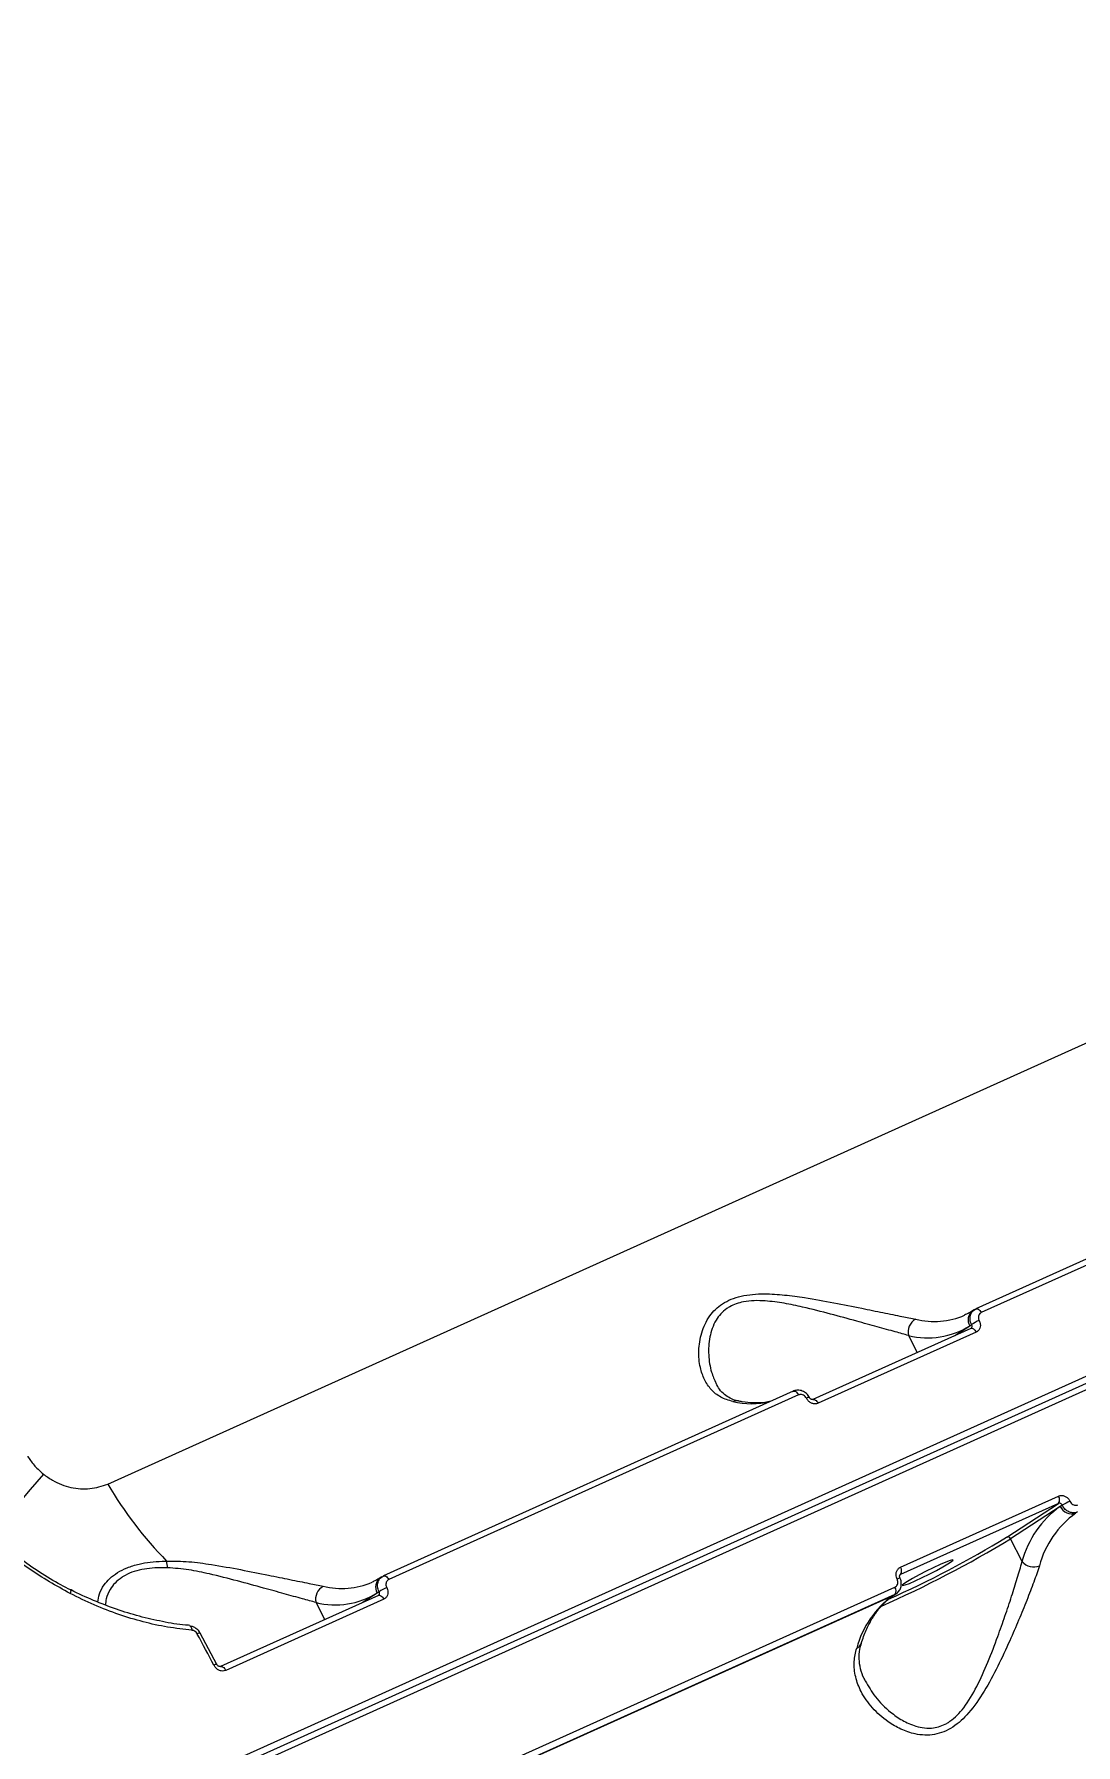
# Model space of a CAD drawing. Header units: millimetres. Extents: x -8422 to 28150, y -6982 to 5510.
# Drawn here: x 21549.6 to 21714.2, y 1409.6 to 1680.1 of the extents above; entities that cross this region are included whole.
import ezdxf

# ---------------------------------------------------------------- set-up
doc = ezdxf.new("R2010")
doc.units = ezdxf.units.MM
for name, color, linetype in [('DIKOM_ОБЪЕКТ', 7, 'Continuous'), ('DIKOM_РАЗМЕР_ЗОНА', 7, 'Continuous'), ('DIKOM_РАЗМЕР_ОБЪЕКТА', 7, 'Continuous')]:
    doc.layers.add(name, color=color, linetype=linetype)
doc.styles.add('style1', font='arial.ttf', dxfattribs={"width": 0.8})
doc.dimstyles.new('1-50', dxfattribs={"dimtxt": 300, "dimasz": 200, "dimexe": 100, "dimexo": 0, "dimgap": 100, "dimtad": 1, "dimdec": 0, "dimtxsty": 'style1', "dimcen": 0, "dimclrd": 7, "dimclre": 7, "dimadec": 1, "dimazin": 2, "dimtfac": 1, "dimtdec": 0, "dimtmove": 1, "dimatfit": 3, "dimfxl": 0, "dimlwd": 25, "dimlwe": 18, "dimarcsym": 0})

# ---------------------------------------------------------------- blocks, each defined once
blk = doc.blocks.new('*D15')
at = {"layer": 'Defpoints', "color": 0, "transparency": 16777216}
for p in [(19380.28, 3651.45), (27070.13, 3651.45), (15204.41, -3115.19)]:
    blk.add_point(p, dxfattribs=at)
at = {"layer": 'DIKOM_РАЗМЕР_ОБЪЕКТА', "color": 7, "lineweight": 18, "transparency": 16777216}
for p, q in [((19380.28, 3651.45), (27170.13, 3651.45)), ((15204.41, -3115.19), (27170.13, -3115.19))]:
    blk.add_line(p, q, dxfattribs=at)
at = {"layer": 'DIKOM_РАЗМЕР_ОБЪЕКТА', "color": 7, "lineweight": 25, "transparency": 16777216}
blk.add_line((27070.13, -2915.19), (27070.13, 3451.45), dxfattribs=at)
at = {"layer": 'DIKOM_РАЗМЕР_ОБЪЕКТА', "color": 7, "transparency": 16777216}
for points in [[(27036.8, 3451.45), (27103.47, 3451.45), (27070.13, 3651.45)], [(27036.8, -2915.19), (27103.47, -2915.19), (27070.13, -3115.19)]]:
    blk.add_solid(points, dxfattribs=at)
at = {"layer": 'DIKOM_РАЗМЕР_ОБЪЕКТА', "color": 0, "transparency": 16777216, "insert": (26816.96, -135.25), "char_height": 300, "attachment_point": 5, "rotation": 90, "style": 'style1'}
blk.add_mtext('6750', dxfattribs=at)
blk = doc.blocks.new('*D14')
at = {"layer": 'Defpoints', "color": 0, "transparency": 16777216}
for p in [(20684.73, 5148.63), (28049.7, 5148.63), (14575.76, -5055.5)]:
    blk.add_point(p, dxfattribs=at)
at = {"layer": 'DIKOM_РАЗМЕР_ЗОНА', "color": 7, "lineweight": 18, "transparency": 16777216}
for p, q in [((20684.73, 5148.63), (28149.7, 5148.63)), ((14575.76, -5055.5), (28149.7, -5055.5))]:
    blk.add_line(p, q, dxfattribs=at)
at = {"layer": 'DIKOM_РАЗМЕР_ЗОНА', "color": 7, "lineweight": 25, "transparency": 16777216}
blk.add_line((28049.7, -4855.5), (28049.7, 4948.63), dxfattribs=at)
at = {"layer": 'DIKOM_РАЗМЕР_ЗОНА', "color": 7, "transparency": 16777216}
for points in [[(28016.36, 4948.63), (28083.03, 4948.63), (28049.7, 5148.63)], [(28016.36, -4855.5), (28083.03, -4855.5), (28049.7, -5055.5)]]:
    blk.add_solid(points, dxfattribs=at)
at = {"layer": 'DIKOM_РАЗМЕР_ЗОНА', "color": 0, "transparency": 16777216, "insert": (27796.52, -63.59), "char_height": 300, "attachment_point": 5, "rotation": 90, "style": 'style1'}
blk.add_mtext('10200', dxfattribs=at)
blk = doc.blocks.new('*D13')
at = {"layer": 'Defpoints', "color": 0, "transparency": 16777216}
for p in [(10490, 1785.06), (25983.09, 460.53), (10490, -6882.5)]:
    blk.add_point(p, dxfattribs=at)
at = {"layer": 'DIKOM_РАЗМЕР_ЗОНА', "color": 7, "lineweight": 18, "transparency": 16777216}
for p, q in [((10490, 1785.06), (10490, -6982.5)), ((25983.09, 460.53), (25983.09, -6982.5))]:
    blk.add_line(p, q, dxfattribs=at)
at = {"layer": 'DIKOM_РАЗМЕР_ЗОНА', "color": 7, "lineweight": 25, "transparency": 16777216}
blk.add_line((25783.09, -6882.5), (10690, -6882.5), dxfattribs=at)
at = {"layer": 'DIKOM_РАЗМЕР_ЗОНА', "color": 7, "transparency": 16777216}
for points in [[(10690, -6849.17), (10690, -6915.83), (10490, -6882.5)], [(25783.09, -6849.17), (25783.09, -6915.83), (25983.09, -6882.5)]]:
    blk.add_solid(points, dxfattribs=at)
at = {"layer": 'DIKOM_РАЗМЕР_ЗОНА', "color": 0, "transparency": 16777216, "insert": (18236.55, -6629.33), "char_height": 300, "attachment_point": 5, "style": 'style1'}
blk.add_mtext('15500', dxfattribs=at)

msp = doc.modelspace()

# ---------------------------------------------------------------- linework, layer by layer
at = {"layer": 'DIKOM_ОБЪЕКТ', "color": 7, "linetype": 'Continuous', "lineweight": 15}
for p, q in [((21561.2, 1450.87), (21834.39, 1573.99)), ((21550.11, 1393.24), (21927.9, 1563.5)), ((21927.95, 1562.35), (21550.16, 1392.08)), ((21928.8, 1561.72), (21551.01, 1391.45)), ((21763.24, 1507.76), (21698.46, 1478.56)), ((21764.07, 1507.17), (21699.29, 1477.97)), ((21698.22, 1478.44), (21697.93, 1478.25)), ((21698.24, 1478.41), (21698.42, 1478.54)), ((21698.42, 1478.54), (21698.46, 1478.56)), ((21697.67, 1475.48), (21672.69, 1464.23)), ((21698.5, 1474.89), (21673.52, 1463.63)), ((21687.8, 1474.35), (21689.16, 1471.65)), ((21695.11, 1474.33), (21697.47, 1475.87)), ((21697.47, 1475.87), (21697.77, 1476.07)), ((21697.68, 1475.49), (21697.66, 1475.48)), ((21669.58, 1465.55), (21604.79, 1436.35)), ((21670.41, 1464.96), (21605.62, 1435.76)), ((21669.57, 1465.54), (21669.58, 1465.55)), ((21711.5, 1447.82), (21686.52, 1436.56)), ((21686.53, 1437.71), (21711.5, 1448.97)), ((21703.32, 1442.48), (21711.5, 1447.82)), ((21711.79, 1447.34), (21703.93, 1442.21)), ((21712.09, 1447.54), (21711.79, 1447.34)), ((21705.74, 1438.6), (21703.93, 1442.21)), ((21604.56, 1436.22), (21604.27, 1436.03)), ((21604.57, 1436.2), (21604.75, 1436.33)), ((21604.75, 1436.33), (21604.79, 1436.35)), ((21686.52, 1436.56), (21686.47, 1436.53)), ((21686.52, 1436.56), (21686.48, 1436.53)), ((21555.3, 1434.1), (21555.3, 1434.1)), ((21601.44, 1432.12), (21603.8, 1433.65)), ((21603.8, 1433.65), (21604.11, 1433.85)), ((21685.65, 1433.43), (21620.86, 1404.23)), ((21620.87, 1405.37), (21685.66, 1434.57)), ((21685.36, 1433.24), (21685.65, 1433.43)), ((21685.56, 1433.35), (21685.36, 1433.24)), ((21685.56, 1433.35), (21685.85, 1433.54)), ((21685.83, 1433.56), (21685.65, 1433.43)), ((21604, 1433.27), (21579.02, 1422.01)), ((21604.83, 1432.67), (21579.85, 1421.41)), ((21594.13, 1432.14), (21595.49, 1429.43)), ((21604.01, 1433.28), (21603.99, 1433.27)), ((21620.57, 1404.04), (21685.36, 1433.24)), ((21574.18, 1428.52), (21573.99, 1428.54)), ((21578.45, 1422.36), (21575.83, 1427.3))]:
    msp.add_line(p, q, dxfattribs=at)
at = {"layer": 'DIKOM_ОБЪЕКТ', "color": 7, "linetype": 'Continuous', "lineweight": 15, "flags": 128}
for points in [[(21698.46, 1478.56), (21698.51, 1478.58), (21698.62, 1478.59), (21698.73, 1478.56), (21698.85, 1478.49), (21698.97, 1478.4), (21699.08, 1478.28), (21699.19, 1478.14), (21699.29, 1477.97)], [(21697.67, 1475.48), (21697.72, 1475.5), (21697.83, 1475.5), (21697.94, 1475.47), (21698.06, 1475.41), (21698.18, 1475.32), (21698.29, 1475.19), (21698.4, 1475.05), (21698.5, 1474.89)], [(21669.58, 1465.55), (21669.63, 1465.57), (21669.74, 1465.57), (21669.85, 1465.54), (21669.97, 1465.48), (21670.09, 1465.38), (21670.2, 1465.26), (21670.31, 1465.12), (21670.41, 1464.96)], [(21672.69, 1464.23), (21672.74, 1464.24), (21672.85, 1464.25), (21672.96, 1464.22), (21673.08, 1464.15), (21673.2, 1464.06), (21673.32, 1463.94), (21673.42, 1463.79), (21673.52, 1463.63)], [(21551.03, 1452.45), (21548.96, 1450.01), (21547.05, 1447.76), (21545.32, 1445.73), (21543.8, 1443.93), (21542.72, 1442.65)], [(21688.86, 1435.57), (21689.93, 1436.07), (21691.07, 1436.63), (21692.2, 1437.21), (21693.21, 1437.76), (21694.03, 1438.23), (21694.58, 1438.6), (21694.84, 1438.82), (21694.77, 1438.89), (21694.38, 1438.79), (21693.7, 1438.53), (21692.79, 1438.13), (21691.72, 1437.63), (21690.58, 1437.07), (21689.46, 1436.49), (21688.45, 1435.94), (21687.63, 1435.47), (21687.07, 1435.1), (21686.82, 1434.88), (21686.89, 1434.81), (21687.28, 1434.92), (21687.95, 1435.17), (21688.86, 1435.57)], [(21604.79, 1436.35), (21604.85, 1436.37), (21604.95, 1436.37), (21605.06, 1436.34), (21605.18, 1436.28), (21605.3, 1436.18), (21605.42, 1436.06), (21605.52, 1435.92), (21605.62, 1435.76)], [(21555.3, 1434.1), (21555.33, 1434.08), (21555.35, 1434.03), (21555.35, 1433.95), (21555.33, 1433.84), (21555.3, 1433.71), (21555.25, 1433.57)], [(21604, 1433.27), (21604.05, 1433.29), (21604.16, 1433.29), (21604.27, 1433.26), (21604.39, 1433.2), (21604.51, 1433.1), (21604.63, 1432.98), (21604.73, 1432.83), (21604.83, 1432.67)], [(21574.18, 1428.41), (21574.21, 1428.41), (21574.28, 1428.37), (21574.35, 1428.3), (21574.41, 1428.2), (21574.45, 1428.07), (21574.49, 1427.92), (21574.51, 1427.75)], [(21577.99, 1422.21), (21577.66, 1422.83), (21577.33, 1423.45), (21577, 1424.07), (21576.68, 1424.69), (21576.35, 1425.31), (21576.02, 1425.92), (21575.69, 1426.54), (21575.36, 1427.16)], [(21579.02, 1422.01), (21579.08, 1422.03), (21579.18, 1422.03), (21579.29, 1422), (21579.41, 1421.94), (21579.53, 1421.84), (21579.65, 1421.72), (21579.76, 1421.58), (21579.85, 1421.41)]]:
    msp.add_lwpolyline(points, dxfattribs=at)
at = {"layer": 'DIKOM_ОБЪЕКТ', "color": 7, "linetype": 'Continuous', "lineweight": 15}
for centre, radius, start, end in [((21690.01, 1474.91), 2.28, 118.3964, 194.0849), ((21691.84, 1488.75), 12.19, 256.1629, 293.3263), ((21699.02, 1476.8), 1.81, 126.8977, 210.848), ((21701.99, 1469.93), 7.45, 113.9113, 124.4945), ((21690.85, 1486.5), 12.52, 255.9216, 301.9072), ((21660.62, 1462.66), 1.36, 78.7393, 115.0544), ((21662.98, 1476.75), 13.18, 257.1176, 282.7722), ((21672.14, 1463.71), 0.864, 91.216, 124.0327), ((21615.42, 1482.69), 62.87, 210.4075, 224.4004), ((21720.99, 1434.51), 15.79, 125.6801, 165.0034), ((21710.71, 1448.4), 0.982, 324.0903, 35.4804), ((21713.59, 1448.11), 1.96, 203.1698, 289.3708), ((21721.83, 1429.15), 20.81, 114.1369, 117.9187), ((21723.01, 1434.04), 15.04, 125.6771, 165.0046), ((21608.83, 1599.52), 183.82, 293.9491, 301.1555), ((21614.54, 1588.54), 170.92, 294.2092, 301.2898), ((21703.48, 1442.02), 0.491, 23.1727, 109.361), ((21564.26, 1437.32), 6.4, 2.8458, 12.4335), ((21605.36, 1434.58), 1.81, 126.8848, 210.8606), ((21687.06, 1433.84), 2.25, 105.6821, 118.0334), ((21685.73, 1437.14), 0.982, 324.0909, 35.4798), ((21707.59, 1440.25), 2.48, 221.7207, 291.0883), ((21596.34, 1432.69), 2.28, 118.4099, 194.0714), ((21597.18, 1444.29), 12.53, 255.9218, 301.9066), ((21598.18, 1446.54), 12.19, 256.1632, 293.3255), ((21608.32, 1427.72), 7.44, 113.9075, 124.5032), ((21684.86, 1434), 0.978, 323.9939, 35.3352), ((21694.13, 1421.03), 15.04, 125.68, 165.0018), ((21575.81, 1426.52), 0.782, 88.603, 125.068), ((21679.13, 1426.09), 1.27, 291.993, 340.8382), ((21578.46, 1421.51), 0.853, 90.9212, 124.204)]:
    msp.add_arc(centre, radius, start, end, dxfattribs=at)
for points, knots in [([(21623.13, 1836.69), (21626.64, 1836.66), (21634.56, 1836.59), (21647.35, 1834.97), (21661.36, 1832.1), (21675.36, 1828.02), (21689.27, 1822.88), (21703.04, 1816.77), (21717.06, 1809.53), (21731.29, 1801.14), (21745.7, 1791.61), (21760.15, 1780.99), (21774.61, 1769.31), (21789.03, 1756.59), (21803.47, 1742.78), (21817.86, 1727.88), (21832.15, 1711.92), (21846.04, 1695.24), (21859.48, 1677.93), (21872.44, 1660.07), (21885.14, 1641.36), (21897.53, 1621.85), (21909.53, 1601.56), (21920.24, 1582.23), (21926.74, 1569.53), (21929.61, 1563.91)], [0, 0, 0, 0, 0.035838, 0.081051, 0.1263, 0.171512, 0.213866, 0.256251, 0.298605, 0.342099, 0.385625, 0.429118, 0.473054, 0.517025, 0.560961, 0.606173, 0.651423, 0.696635, 0.740571, 0.784542, 0.828478, 0.873691, 0.91894, 0.964152, 1, 1, 1, 1]), ([(21928.36, 1563.67), (21927.45, 1565.47), (21924.81, 1570.68), (21920.34, 1579.24), (21914.9, 1589.3), (21909.34, 1599.25), (21903.65, 1609.09), (21897.84, 1618.8), (21891.92, 1628.38), (21885.89, 1637.82), (21879.75, 1647.11), (21873.51, 1656.25), (21867.18, 1665.23), (21860.75, 1674.04), (21854.23, 1682.68), (21847.64, 1691.14), (21840.96, 1699.41), (21834.22, 1707.49), (21827.4, 1715.37), (21820.53, 1723.05), (21813.6, 1730.51), (21806.61, 1737.76), (21799.58, 1744.79), (21792.51, 1751.59), (21785.4, 1758.16), (21778.26, 1764.49), (21771.1, 1770.58), (21763.91, 1776.42), (21756.72, 1782.02), (21749.51, 1787.36), (21742.3, 1792.43), (21735.09, 1797.25), (21727.88, 1801.8), (21720.69, 1806.08), (21713.52, 1810.09), (21706.37, 1813.82), (21699.24, 1817.27), (21692.16, 1820.44), (21685.11, 1823.32), (21678.1, 1825.92), (21671.15, 1828.23), (21664.25, 1830.24), (21657.41, 1831.97), (21650.64, 1833.4), (21643.93, 1834.54), (21637.31, 1835.39), (21630.76, 1835.92), (21625.61, 1836.16), (21622.67, 1836.12), (21621.85, 1836.11)], [0, 0, 0, 0, 0.011462, 0.033237, 0.055013, 0.07679, 0.098567, 0.120343, 0.14212, 0.163897, 0.185675, 0.207453, 0.229231, 0.251009, 0.272788, 0.294567, 0.316347, 0.338127, 0.359907, 0.381689, 0.403471, 0.425253, 0.447036, 0.468819, 0.490603, 0.512388, 0.534174, 0.55596, 0.577746, 0.599533, 0.621321, 0.643109, 0.664898, 0.686687, 0.708475, 0.730264, 0.752053, 0.77384, 0.795627, 0.817413, 0.839197, 0.860978, 0.882757, 0.904533, 0.926304, 0.948071, 0.969833, 0.991589, 1, 1, 1, 1]), ([(21660.05, 1463.9), (21659.37, 1464.1), (21658.02, 1464.52), (21656.55, 1465.75), (21655.48, 1467.35), (21654.78, 1469.41), (21654.53, 1471.92), (21654.96, 1474.74), (21656.13, 1477.38), (21657.91, 1479.17), (21659.73, 1480.11), (21661.35, 1480.62), (21663.14, 1480.89), (21665.45, 1480.97), (21668.22, 1480.79), (21671.9, 1480.28), (21676.02, 1479.54), (21680.19, 1478.7), (21683.8, 1477.96), (21686.72, 1477.37), (21688.23, 1477.06), (21688.93, 1476.91)], [0, 0, 0, 0, 0.055476, 0.111024, 0.166497, 0.222006, 0.290023, 0.357963, 0.422675, 0.477407, 0.505246, 0.533094, 0.56271, 0.592374, 0.64043, 0.688581, 0.760325, 0.832061, 0.890998, 0.949867, 1, 1, 1, 1]), ([(21687.8, 1474.35), (21687.12, 1474.54), (21685.66, 1474.95), (21682.87, 1475.71), (21679.44, 1476.66), (21675.48, 1477.76), (21671.6, 1478.75), (21668.13, 1479.48), (21665.55, 1479.83), (21663.39, 1479.89), (21661.44, 1479.69), (21659.99, 1479.19), (21658.85, 1478.48), (21658.07, 1477.78), (21657, 1476.31), (21656.25, 1474.06), (21656.11, 1471.23), (21656.51, 1468.73), (21657.11, 1467.36), (21657.37, 1466.78)], [0, 0, 0, 0, 0.061489, 0.133261, 0.206988, 0.294193, 0.383694, 0.441012, 0.499497, 0.533516, 0.568447, 0.618448, 0.631768, 0.662965, 0.695203, 0.772222, 0.854274, 0.938582, 1, 1, 1, 1]), ([(21697.93, 1478.25), (21697.7, 1478.1), (21697.3, 1477.84), (21696.86, 1477.67), (21696.67, 1477.59)], [0, 0, 0, 0, 0.572245, 1, 1, 1, 1]), ([(21697.77, 1476.07), (21697.71, 1476.2), (21697.56, 1476.54), (21697.49, 1477.13), (21697.62, 1477.73), (21697.88, 1478.19), (21698.14, 1478.35), (21698.24, 1478.41)], [0, 0, 0, 0, 0.154735, 0.389161, 0.623437, 0.857685, 1, 1, 1, 1]), ([(21698.97, 1476.74), (21699.02, 1476.64), (21699.13, 1476.39), (21699.19, 1475.95), (21699.1, 1475.5), (21698.87, 1475.11), (21698.62, 1474.96), (21698.5, 1474.89)], [0, 0, 0, 0, 0.141859, 0.356729, 0.571309, 0.785692, 1, 1, 1, 1]), ([(21699.29, 1477.97), (21699.2, 1477.92), (21699.04, 1477.83), (21698.89, 1477.57), (21698.83, 1477.27), (21698.86, 1476.98), (21698.94, 1476.81), (21698.97, 1476.74)], [0, 0, 0, 0, 0.214251, 0.428582, 0.643158, 0.858057, 1, 1, 1, 1]), ([(21697.72, 1475.53), (21697.73, 1475.53), (21697.78, 1475.57), (21697.83, 1475.67), (21697.85, 1475.81), (21697.83, 1475.95), (21697.79, 1476.04), (21697.77, 1476.07)], [0, 0, 0, 0, 0.053465, 0.311311, 0.569763, 0.828771, 1, 1, 1, 1]), ([(21660.92, 1464.01), (21660.79, 1464.04), (21660.28, 1464.12), (21659.54, 1464.45), (21658.65, 1465.02), (21657.91, 1465.77), (21657.54, 1466.46), (21657.37, 1466.78)], [0, 0, 0, 0, 0.066206, 0.274371, 0.512969, 0.775876, 1, 1, 1, 1]), ([(21666.05, 1463.99), (21665.73, 1463.91), (21664.86, 1463.69), (21663.34, 1463.66), (21661.91, 1463.79), (21661.1, 1463.96), (21660.9, 1464)], [0, 0, 0, 0, 0.208066, 0.567762, 0.891935, 1, 1, 1, 1]), ([(21672.11, 1464.57), (21672.08, 1464.62), (21671.95, 1464.9), (21671.53, 1465.33), (21670.86, 1465.68), (21670.15, 1465.73), (21669.65, 1465.63), (21669.45, 1465.47), (21669.42, 1465.45)], [0, 0, 0, 0, 0.054091, 0.290847, 0.53815, 0.754669, 0.962789, 1, 1, 1, 1]), ([(21671.65, 1464.43), (21671.59, 1464.52), (21671.47, 1464.71), (21671.2, 1464.92), (21670.89, 1465.03), (21670.62, 1465.03), (21670.47, 1464.98), (21670.41, 1464.96)], [0, 0, 0, 0, 0.215109, 0.430188, 0.644927, 0.859426, 1, 1, 1, 1]), ([(21673.52, 1463.63), (21673.43, 1463.6), (21673.2, 1463.52), (21672.79, 1463.53), (21672.34, 1463.69), (21671.93, 1464), (21671.74, 1464.28), (21671.65, 1464.43)], [0, 0, 0, 0, 0.140593, 0.355106, 0.569857, 0.784881, 1, 1, 1, 1]), ([(21672.68, 1464.23), (21672.66, 1464.22), (21672.63, 1464.2), (21672.48, 1464.23), (21672.35, 1464.3), (21672.22, 1464.41), (21672.12, 1464.55), (21672.09, 1464.64), (21672.07, 1464.68)], [0, 0, 0, 0, 0.298834, 0.460561, 0.598008, 0.74155, 0.882053, 1, 1, 1, 1]), ([(21548.55, 1455.26), (21548.58, 1455.21), (21548.92, 1454.67), (21549.67, 1453.66), (21550.57, 1452.85), (21551.03, 1452.45)], [0, 0, 0, 0, 0.046828, 0.514289, 1, 1, 1, 1]), ([(21551.03, 1452.45), (21551.5, 1452.1), (21552.84, 1451.13), (21555.39, 1450.2), (21558.46, 1449.95), (21560.28, 1450.56), (21561.2, 1450.87)], [0, 0, 0, 0, 0.152967, 0.428368, 0.711438, 1, 1, 1, 1]), ([(21711.5, 1448.97), (21711.59, 1449), (21711.82, 1449.08), (21712.23, 1449.07), (21712.67, 1448.89), (21713.07, 1448.58), (21713.24, 1448.29), (21713.32, 1448.14)], [0, 0, 0, 0, 0.140611, 0.355089, 0.569865, 0.784899, 1, 1, 1, 1]), ([(21712.09, 1447.54), (21712.06, 1447.59), (21712.01, 1447.69), (21711.88, 1447.79), (21711.74, 1447.85), (21711.61, 1447.86), (21711.53, 1447.83), (21711.5, 1447.82)], [0, 0, 0, 0, 0.215515, 0.430704, 0.645258, 0.859526, 1, 1, 1, 1]), ([(21714.53, 1446.45), (21714.41, 1446.4), (21714.11, 1446.29), (21713.57, 1446.31), (21712.97, 1446.54), (21712.44, 1446.95), (21712.21, 1447.34), (21712.09, 1447.54)], [0, 0, 0, 0, 0.140691, 0.355454, 0.57031, 0.785124, 1, 1, 1, 1]), ([(21713.32, 1448.14), (21713.38, 1448.04), (21713.5, 1447.85), (21713.76, 1447.63), (21714.06, 1447.52), (21714.33, 1447.51), (21714.48, 1447.56), (21714.54, 1447.59)], [0, 0, 0, 0, 0.215203, 0.43021, 0.644925, 0.859477, 1, 1, 1, 1]), ([(21555.25, 1433.57), (21553.06, 1434.79), (21548.64, 1437.27), (21544.68, 1440.58), (21542.68, 1442.25)], [0, 0, 0, 0, 0.494176, 1, 1, 1, 1]), ([(21555.32, 1434.13), (21554.81, 1434.39), (21553.15, 1435.23), (21550.42, 1436.9), (21547.18, 1439.15), (21544.7, 1441.07), (21543.35, 1442.3), (21542.98, 1442.63)], [0, 0, 0, 0, 0.116333, 0.377984, 0.639648, 0.901058, 1, 1, 1, 1]), ([(21559.66, 1432.21), (21559.7, 1432.63), (21559.81, 1433.52), (21560.48, 1434.8), (21561.48, 1435.95), (21562.69, 1436.89), (21564.25, 1437.68), (21566.56, 1438.39), (21568.76, 1438.64), (21570.27, 1438.69), (21570.5, 1438.7)], [0, 0, 0, 0, 0.143327, 0.301105, 0.414453, 0.530619, 0.645192, 0.764144, 0.963537, 1, 1, 1, 1]), ([(21570.64, 1437.64), (21570.42, 1437.64), (21569.02, 1437.67), (21567.04, 1437.52), (21564.97, 1436.94), (21563.99, 1436.46), (21563.09, 1435.89), (21562.3, 1435.22), (21561.44, 1434.07), (21560.91, 1432.88), (21560.86, 1432.08), (21560.84, 1431.75)], [0, 0, 0, 0, 0.038142, 0.244221, 0.351496, 0.462927, 0.483529, 0.601023, 0.722058, 0.884892, 1, 1, 1, 1]), ([(21570.5, 1438.7), (21571.68, 1438.69), (21574.03, 1438.66), (21577.99, 1438.1), (21582.24, 1437.35), (21586.41, 1436.5), (21590.04, 1435.77), (21593, 1435.17), (21594.54, 1434.85), (21595.26, 1434.7)], [0, 0, 0, 0, 0.128153, 0.256741, 0.426816, 0.596879, 0.737311, 0.877573, 1, 1, 1, 1]), ([(21594.13, 1432.14), (21593.44, 1432.33), (21591.95, 1432.74), (21589.11, 1433.52), (21585.67, 1434.48), (21581.7, 1435.57), (21577.72, 1436.58), (21573.99, 1437.38), (21571.77, 1437.55), (21570.64, 1437.64)], [0, 0, 0, 0, 0.122709, 0.262463, 0.406016, 0.574924, 0.748263, 0.87237, 1, 1, 1, 1]), ([(21604.27, 1436.03), (21604.04, 1435.88), (21603.63, 1435.62), (21603.19, 1435.45), (21603, 1435.38)], [0, 0, 0, 0, 0.572243, 1, 1, 1, 1]), ([(21604.11, 1433.85), (21604.05, 1433.99), (21603.89, 1434.33), (21603.83, 1434.91), (21603.95, 1435.52), (21604.21, 1435.97), (21604.47, 1436.14), (21604.57, 1436.2)], [0, 0, 0, 0, 0.154756, 0.389175, 0.623445, 0.857688, 1, 1, 1, 1]), ([(21708.49, 1437.93), (21708.21, 1437.1), (21707.65, 1435.45), (21706.51, 1432.51), (21705.23, 1429.37), (21703.71, 1425.87), (21701.95, 1422.05), (21699.84, 1418.13), (21697.53, 1414.75), (21695.28, 1412.65), (21693.4, 1411.66), (21691.89, 1411.23), (21690.36, 1411.13), (21688.54, 1411.37), (21686.56, 1412.06), (21684.22, 1413.44), (21682, 1415.42), (21680.28, 1417.87), (21679.35, 1420.35), (21679.07, 1422.67), (21679.44, 1424.21), (21679.61, 1424.92)], [0, 0, 0, 0, 0.055476, 0.111025, 0.166498, 0.222006, 0.290023, 0.357963, 0.422676, 0.477407, 0.505247, 0.533095, 0.56271, 0.592375, 0.64043, 0.688581, 0.760326, 0.832062, 0.891, 0.949867, 1, 1, 1, 1]), ([(21680.96, 1419.77), (21681.45, 1418.91), (21682.49, 1417.11), (21684.59, 1415.02), (21686.79, 1413.46), (21688.63, 1412.63), (21690.33, 1412.27), (21691.98, 1412.27), (21693.36, 1412.73), (21694.59, 1413.5), (21695.52, 1414.29), (21697.02, 1416.05), (21698.69, 1418.9), (21700.4, 1422.76), (21701.84, 1426.53), (21703.07, 1430.03), (21704.11, 1433.13), (21705.04, 1436.08), (21705.51, 1437.75), (21705.74, 1438.6)], [0, 0, 0, 0, 0.081838, 0.171337, 0.228648, 0.28713, 0.321149, 0.356076, 0.406076, 0.419395, 0.450593, 0.482826, 0.559842, 0.641889, 0.726193, 0.794207, 0.863406, 0.930751, 1, 1, 1, 1]), ([(21686, 1435.83), (21685.96, 1435.93), (21685.86, 1436.19), (21685.81, 1436.63), (21685.91, 1437.1), (21686.15, 1437.49), (21686.4, 1437.64), (21686.53, 1437.71)], [0, 0, 0, 0, 0.141817, 0.356704, 0.571307, 0.785662, 1, 1, 1, 1]), ([(21686.46, 1436.01), (21686.44, 1436.04), (21686.41, 1436.11), (21686.38, 1436.25), (21686.39, 1436.38), (21686.42, 1436.48), (21686.45, 1436.53), (21686.47, 1436.53), (21686.48, 1436.54)], [0, 0, 0, 0, 0.089167, 0.248378, 0.415771, 0.598887, 0.81999, 1, 1, 1, 1]), ([(21574.51, 1427.75), (21573.22, 1427.9), (21570.66, 1428.19), (21566.79, 1429.05), (21562.92, 1430.21), (21559.05, 1431.69), (21556.51, 1432.94), (21555.25, 1433.57)], [0, 0, 0, 0, 0.197678, 0.395386, 0.593087, 0.796543, 1, 1, 1, 1]), ([(21573.99, 1428.54), (21573.82, 1428.55), (21572.45, 1428.64), (21569.84, 1429.1), (21566.2, 1429.92), (21562.55, 1431.04), (21558.95, 1432.45), (21556.54, 1433.51), (21555.37, 1434.16), (21555.34, 1434.18)], [0, 0, 0, 0, 0.027223, 0.219482, 0.412961, 0.607244, 0.801811, 0.996003, 1, 1, 1, 1]), ([(21604.05, 1433.31), (21604.06, 1433.32), (21604.11, 1433.35), (21604.16, 1433.45), (21604.19, 1433.6), (21604.16, 1433.74), (21604.12, 1433.82), (21604.11, 1433.85)], [0, 0, 0, 0, 0.053555, 0.311515, 0.569928, 0.828964, 1, 1, 1, 1]), ([(21605.3, 1434.52), (21605.35, 1434.42), (21605.47, 1434.17), (21605.52, 1433.74), (21605.43, 1433.28), (21605.2, 1432.89), (21604.95, 1432.75), (21604.83, 1432.67)], [0, 0, 0, 0, 0.141831, 0.356715, 0.57132, 0.785716, 1, 1, 1, 1]), ([(21605.62, 1435.76), (21605.54, 1435.71), (21605.37, 1435.61), (21605.22, 1435.35), (21605.16, 1435.05), (21605.2, 1434.76), (21605.27, 1434.59), (21605.3, 1434.52)], [0, 0, 0, 0, 0.214237, 0.428598, 0.643168, 0.85807, 1, 1, 1, 1]), ([(21680.33, 1425.68), (21680.45, 1426.05), (21680.81, 1427.12), (21681.53, 1428.72), (21682.51, 1430.38), (21683.64, 1431.78), (21684.67, 1432.74), (21685.34, 1433.2), (21685.56, 1433.35)], [0, 0, 0, 0, 0.103441, 0.300771, 0.498704, 0.698483, 0.901533, 1, 1, 1, 1]), ([(21685.61, 1433.43), (21685.67, 1433.45), (21685.94, 1433.54), (21686.31, 1433.92), (21686.62, 1434.52), (21686.69, 1435.21), (21686.61, 1435.74), (21686.46, 1435.97), (21686.44, 1436)], [0, 0, 0, 0, 0.061754, 0.285264, 0.505671, 0.730862, 0.967728, 1, 1, 1, 1]), ([(21685.66, 1434.57), (21685.74, 1434.62), (21685.9, 1434.72), (21686.06, 1434.98), (21686.13, 1435.29), (21686.1, 1435.58), (21686.03, 1435.76), (21686, 1435.83)], [0, 0, 0, 0, 0.214294, 0.428597, 0.643181, 0.858057, 1, 1, 1, 1]), ([(21575.81, 1427.29), (21575.77, 1427.37), (21575.62, 1427.68), (21575.16, 1428.09), (21574.61, 1428.38), (21574.27, 1428.38), (21574.19, 1428.38)], [0, 0, 0, 0, 0.125591, 0.494739, 0.880782, 1, 1, 1, 1]), ([(21575.36, 1427.16), (21575.3, 1427.25), (21575.17, 1427.44), (21574.9, 1427.64), (21574.66, 1427.73), (21574.54, 1427.74), (21574.51, 1427.75)], [0, 0, 0, 0, 0.30673, 0.613258, 0.919453, 1, 1, 1, 1]), ([(21680.96, 1419.78), (21680.9, 1419.89), (21680.54, 1420.5), (21680.19, 1421.66), (21679.94, 1423.21), (21680.01, 1424.54), (21680.26, 1425.37), (21680.36, 1425.68)], [0, 0, 0, 0, 0.058383, 0.326324, 0.590102, 0.846994, 1, 1, 1, 1]), ([(21579.85, 1421.41), (21579.76, 1421.38), (21579.54, 1421.3), (21579.12, 1421.31), (21578.67, 1421.48), (21578.26, 1421.78), (21578.08, 1422.07), (21577.99, 1422.21)], [0, 0, 0, 0, 0.140593, 0.355106, 0.569856, 0.784872, 1, 1, 1, 1]), ([(21579.01, 1422.01), (21578.99, 1422), (21578.96, 1421.99), (21578.82, 1422.02), (21578.68, 1422.09), (21578.56, 1422.2), (21578.46, 1422.33), (21578.42, 1422.43), (21578.4, 1422.47)], [0, 0, 0, 0, 0.298843, 0.460567, 0.598025, 0.741569, 0.882054, 1, 1, 1, 1])]:
    msp.add_open_spline(points, degree=3, knots=knots, dxfattribs=at)

# ---------------------------------------------------------------- dimensions: what is measured, and where the dimension line sits
at = {"layer": 'DIKOM_РАЗМЕР_ЗОНА'}
dim = msp.add_linear_dim(base=(28049.7, 5148.63), p1=(14575.76, -5055.5), p2=(20684.73, 5148.63), angle=270, text='10200', dimstyle='1-50', override={"dimscale": 1, "dimtix": 0, "dimtofl": 1, "dimtmove": 1, "dimatfit": 3}, dxfattribs=at)
dim.commit()
dim.dimension.update_dxf_attribs({"geometry": '*D14', "text_midpoint": (28049.7, -63.59), "dimtype": 160})
dim = msp.add_linear_dim(base=(10490, -6882.5), p1=(25983.09, 460.53), p2=(10490, 1785.06), angle=180, text='15500', dimstyle='1-50', dxfattribs=at)
dim.commit()
dim.dimension.update_dxf_attribs({"geometry": '*D13', "text_midpoint": (18236.55, -6882.5), "dimtype": 160})
at = {"layer": 'DIKOM_РАЗМЕР_ОБЪЕКТА'}
dim = msp.add_linear_dim(base=(27070.13, 3651.45), p1=(15204.41, -3115.19), p2=(19380.28, 3651.45), angle=270, text='6750', dimstyle='1-50', override={"dimscale": 1, "dimtix": 0, "dimtofl": 1, "dimtmove": 1, "dimatfit": 3}, dxfattribs=at)
dim.commit()
dim.dimension.update_dxf_attribs({"geometry": '*D15', "text_midpoint": (27070.13, -135.25), "dimtype": 160})

doc.saveas('drawing.dxf')
